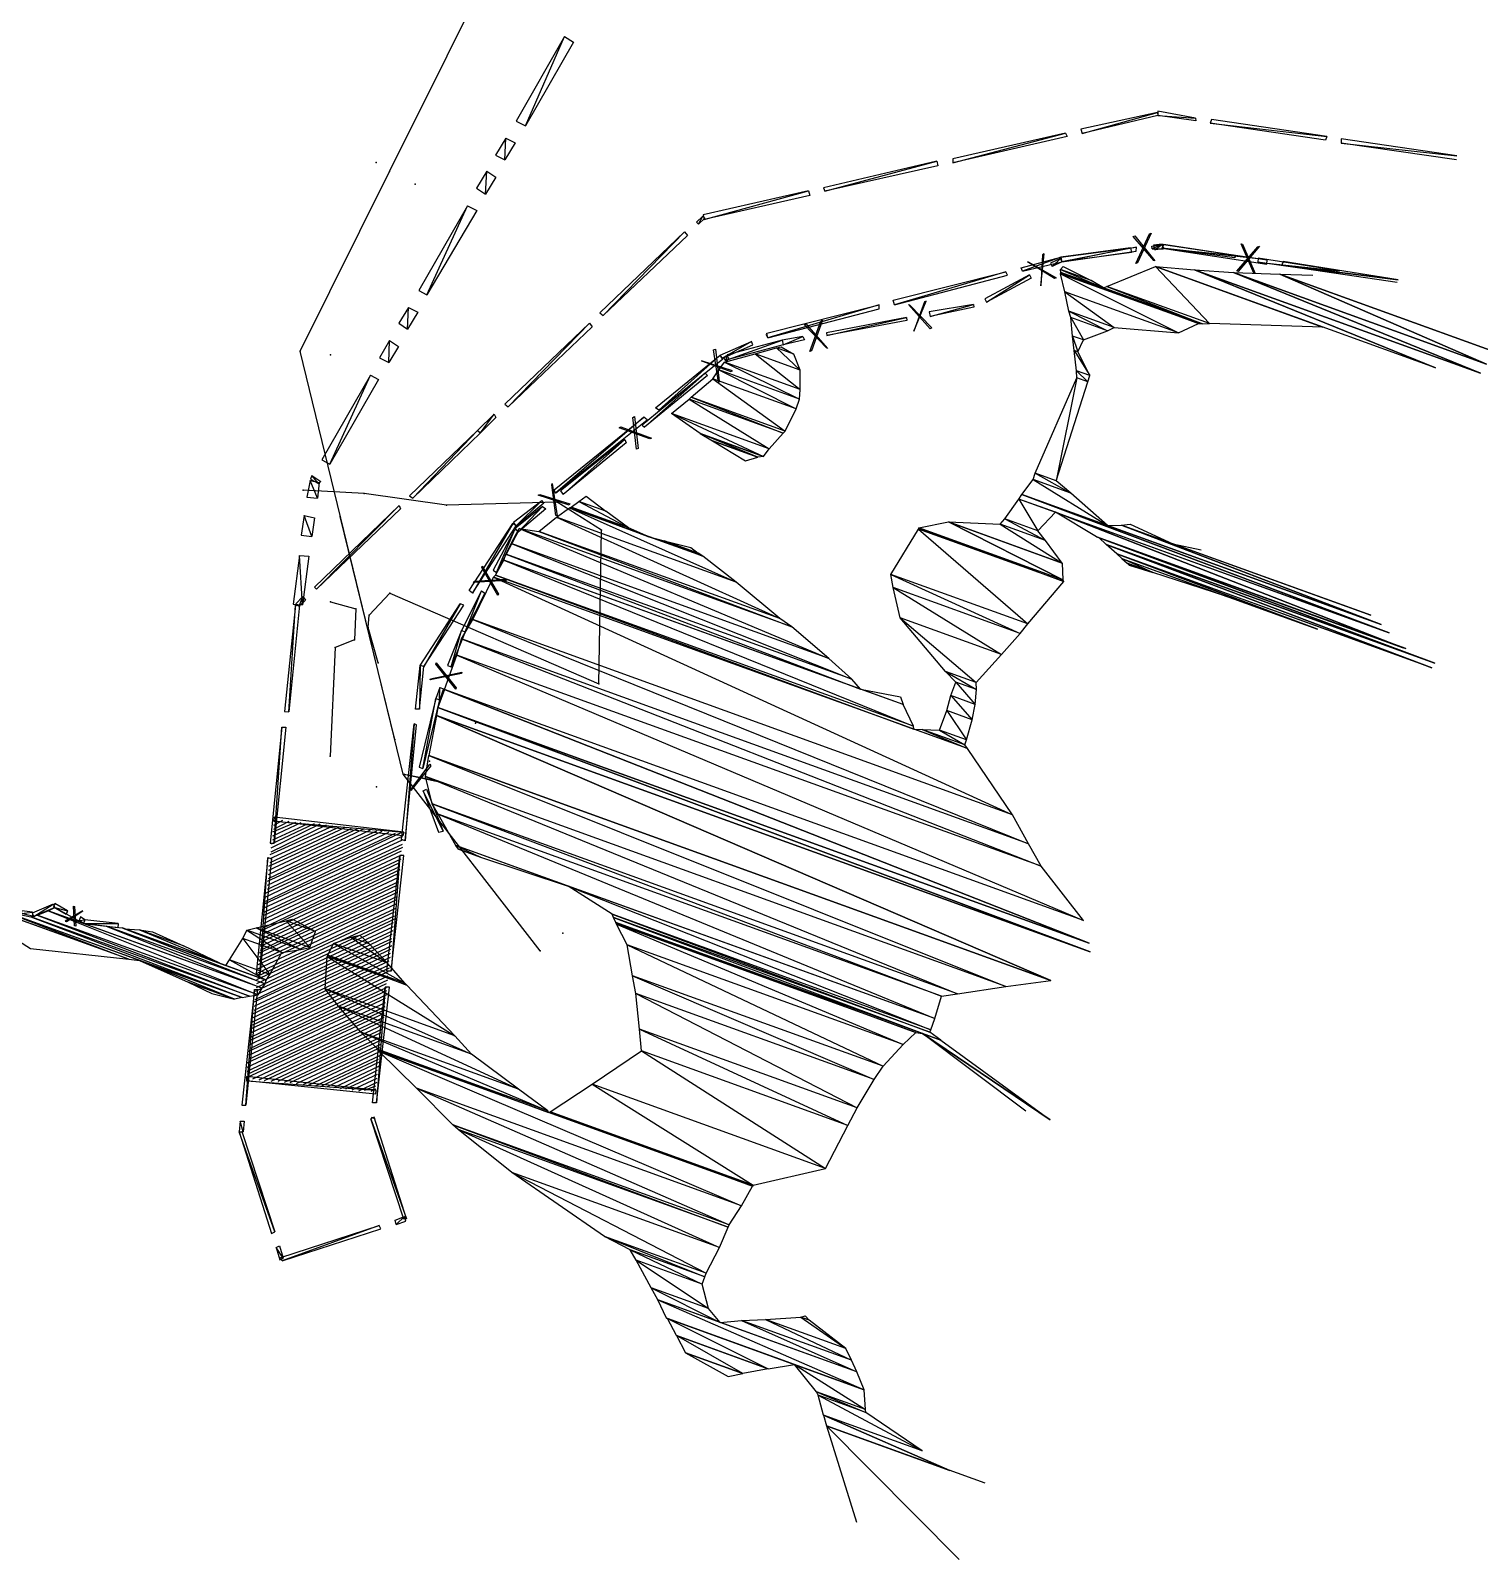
# Model space of a CAD drawing. Header units: feet. Extents: x 2486515 to 2490610, y 414642 to 418741.
# Drawn here: x 2488288 to 2489549, y 414642 to 415973 of the extents above; entities that cross this region are included whole.
import ezdxf

# ---------------------------------------------------------------- set-up
doc = ezdxf.new("R2010")
doc.units = ezdxf.units.FT
for name, color, linetype in [('BUFFER_BORING', 3, 'Continuous'), ('CLEARING_LIMITS', 4, 'Continuous'), ('LANDSCAPE_POND', 6, 'Continuous'), ('SANITARY_ALIGN', 1, 'Continuous'), ('SANITARY_BORE', 5, 'Continuous'), ('SANITARY_CLEAR_ZONE', 6, 'Continuous'), ('SANITARY_OFFSET', 6, 'Continuous'), ('SILT_FENCE', 3, 'Continuous'), ('SILT_POINTS', 2, 'Continuous'), ('WETLANDS', 5, 'Continuous')]:
    doc.layers.add(name, color=color, linetype=linetype)

msp = doc.modelspace()

# ---------------------------------------------------------------- linework, layer by layer
at = {"layer": 'BUFFER_BORING'}
for p, q in [((2488499.8, 415285), (2488502.7, 415286.4)), ((2488492.8, 415219), (2488610.5, 415275.1)), ((2488492.9, 415222.6), (2488605.5, 415274.5)), ((2488494.1, 415229.3), (2488594.1, 415276.2)), ((2488494.1, 415225.8), (2488599.8, 415275.3)), ((2488494.2, 415232.9), (2488589.4, 415276.7)), ((2488495, 415235), (2488583.7, 415277.5)), ((2488495.1, 415238.6), (2488578, 415278.4)), ((2488495.2, 415242.2), (2488573.4, 415278.9)), ((2488495.3, 415245.8), (2488567.3, 415278.7)), ((2488496.4, 415249), (2488561.6, 415279.5)), ((2488496.5, 415252.5), (2488557, 415280)), ((2488496.6, 415256.1), (2488551.3, 415280.9)), ((2488497.4, 415258.2), (2488545.6, 415281.7)), ((2488497.5, 415261.8), (2488539.9, 415282.6)), ((2488497.6, 415265.4), (2488535.2, 415283.1)), ((2488498.7, 415268.6), (2488529.1, 415282.8)), ((2488498.8, 415272.2), (2488523.4, 415283.7)), ((2488498.9, 415275.7), (2488518.8, 415284.2)), ((2488499.7, 415277.9), (2488513.1, 415285)), ((2488499.8, 415281.4), (2488507.4, 415285.9)), ((2488491.8, 415206.1), (2488612, 415262.5)), ((2488491.9, 415209.7), (2488611.7, 415265)), ((2488492, 415213.3), (2488611.8, 415268.6)), ((2488492.7, 415215.4), (2488611.9, 415272.2)), ((2488490.3, 415192.2), (2488609.5, 415249)), ((2488490.4, 415195.8), (2488610.6, 415252.2)), ((2488490.5, 415199.4), (2488610.7, 415255.7)), ((2488490.6, 415203), (2488610.8, 415259.3)), ((2488488.2, 415179.8), (2488608.5, 415236.1)), ((2488489.4, 415182.9), (2488608.5, 415239.7)), ((2488489.5, 415186.5), (2488609.7, 415242.9)), ((2488489.6, 415190.1), (2488609.4, 415245.4)), ((2488487.1, 415163.3), (2488607.3, 415219.7)), ((2488487.2, 415166.9), (2488607.4, 415223.3)), ((2488487.3, 415170.5), (2488607.1, 415225.8)), ((2488488.1, 415172.6), (2488607.2, 415229.4)), ((2488488.2, 415176.2), (2488608.4, 415232.5)), ((2488485.8, 415153), (2488606, 415209.3)), ((2488485.9, 415156.6), (2488606.1, 415212.9)), ((2488486, 415160.1), (2488606.2, 415216.5)), ((2488486.1, 415150.5), (2488604.8, 415206.2)), ((2488483.6, 415136.9), (2488603.8, 415193.3)), ((2488484.7, 415140.1), (2488603.9, 415196.9)), ((2488484.8, 415143.7), (2488605, 415200.1)), ((2488484.9, 415147.3), (2488604.7, 415202.6)), ((2488482.5, 415124.1), (2488602.8, 415180.4)), ((2488482.6, 415127.7), (2488602.5, 415183)), ((2488483.4, 415129.8), (2488602.6, 415186.5)), ((2488483.5, 415133.4), (2488603.7, 415189.7)), ((2488481.1, 415110.2), (2488601.3, 415166.5)), ((2488481.2, 415113.7), (2488601.4, 415170.1)), ((2488481.3, 415117.3), (2488601.5, 415173.7)), ((2488482.5, 415120.5), (2488602.7, 415176.9)), ((2488480.1, 415097.3), (2488599.2, 415154.1)), ((2488480.2, 415100.9), (2488600.4, 415157.3)), ((2488480.3, 415104.5), (2488600.1, 415159.8)), ((2488481.4, 415107.7), (2488600.2, 415163.3)), ((2488478, 415084.8), (2488597.8, 415140.1)), ((2488478.8, 415090.5), (2488599, 415146.9)), ((2488478.8, 415087), (2488597.9, 415143.7)), ((2488478.9, 415094.1), (2488599.1, 415150.5)), ((2488476.6, 415074.5), (2488596.9, 415130.9)), ((2488476.6, 415070.9), (2488596.8, 415127.3)), ((2488477.8, 415077.7), (2488598, 415134.1)), ((2488477.9, 415081.3), (2488598.1, 415137.6)), ((2488475.6, 415061.6), (2488595.8, 415118)), ((2488476.5, 415067.3), (2488596.7, 415123.7)), ((2488476.8, 415064.8), (2488595.5, 415120.5)), ((2488481.3, 415060.8), (2488595.7, 415114.4)), ((2488487, 415059.9), (2488594.6, 415111.2)), ((2488491.7, 415059.4), (2488594.5, 415107.7)), ((2488497.4, 415058.6), (2488594.4, 415104.1)), ((2488503.4, 415058.8), (2488593.2, 415100.9)), ((2488509.1, 415057.9), (2488593.1, 415097.3)), ((2488513.8, 415057.5), (2488593.4, 415094.8)), ((2488519.5, 415056.6), (2488593.4, 415091.2)), ((2488525.2, 415055.7), (2488592.2, 415088)), ((2488529.8, 415055.3), (2488592.1, 415084.5)), ((2488535.5, 415054.4), (2488592, 415080.9)), ((2488541.6, 415054.6), (2488590.9, 415077.7)), ((2488546.3, 415054.1), (2488591.2, 415075.2)), ((2488552, 415053.3), (2488591.1, 415071.6)), ((2488557.7, 415052.4), (2488589.9, 415068.4)), ((2488562.3, 415051.9), (2488589.8, 415064.8)), ((2488568, 415051.1), (2488589.7, 415061.3)), ((2488573.7, 415050.2), (2488589.6, 415057.7)), ((2488578.7, 415050.8), (2488588.5, 415054.5)), ((2488584.4, 415050), (2488588.8, 415052))]:
    msp.add_line(p, q, dxfattribs=at)
at = {"layer": 'CLEARING_LIMITS'}
for points in [[(2488710.6, 415894.4), (2488718.7, 415890.3), (2488752.8, 415968.1), (2488710.6, 415894.4)], [(2488718.7, 415890.3), (2488752.8, 415968.1), (2488760.6, 415962.9), (2488718.7, 415890.3)], [(2488692.6, 415864.8), (2488700.8, 415860.7), (2488701.6, 415879.6), (2488692.6, 415864.8)], [(2488700.8, 415860.7), (2488701.6, 415879.6), (2488709.7, 415875.5), (2488700.8, 415860.7)], [(2488676.2, 415835.9), (2488683.9, 415830.7), (2488685.1, 415850.7), (2488676.2, 415835.9)], [(2488683.9, 415830.7), (2488685.1, 415850.7), (2488692.9, 415845.5), (2488683.9, 415830.7)], [(2488626, 415747), (2488633, 415743.2), (2488668.3, 415820.7), (2488626, 415747)], [(2488633, 415743.2), (2488668.3, 415820.7), (2488676.4, 415816.6), (2488633, 415743.2)], [(2488608.4, 415718.4), (2488616.2, 415713.2), (2488617, 415732.2), (2488608.4, 415718.4)], [(2488616.2, 415713.2), (2488617, 415732.2), (2488625.1, 415728), (2488616.2, 415713.2)], [(2488591.6, 415688.4), (2488599.7, 415684.3), (2488600.5, 415703.3), (2488591.6, 415688.4)], [(2488599.7, 415684.3), (2488600.5, 415703.3), (2488608.3, 415698), (2488599.7, 415684.3)], [(2488541.4, 415599.5), (2488548.5, 415595.8), (2488583.7, 415673.3), (2488541.4, 415599.5)], [(2488548.5, 415595.8), (2488583.7, 415673.3), (2488590.7, 415669.5), (2488548.5, 415595.8)], [(2488528.4, 415567), (2488537.7, 415566), (2488531.3, 415581.6), (2488528.4, 415567)], [(2488537.7, 415566), (2488531.3, 415581.6), (2488539.1, 415579.9), (2488537.7, 415566)], [(2488531.7, 415582.6), (2488538.7, 415578.9), (2488532.8, 415585.8), (2488531.7, 415582.6)], [(2488538.7, 415578.9), (2488532.8, 415585.8), (2488540.6, 415580.6), (2488538.7, 415578.9)], [(2488523.6, 415533.8), (2488532.9, 415532.9), (2488526.2, 415550.9), (2488523.6, 415533.8)], [(2488532.9, 415532.9), (2488526.2, 415550.9), (2488535.1, 415548.9), (2488532.9, 415532.9)], [(2488516.4, 415473.9), (2488524.6, 415473.3), (2488522.1, 415516.3), (2488516.4, 415473.9)], [(2488524.6, 415473.3), (2488522.1, 415516.3), (2488530.3, 415515.7), (2488524.6, 415473.3)]]:
    msp.add_lwpolyline(points, dxfattribs=at)
at = {"layer": 'LANDSCAPE_POND'}
for p, q in [((2488929.8, 415705.7), (2488928.4, 415708.6)), ((2488587.8, 415025.9), (2488584.6, 415027.1))]:
    msp.add_line(p, q, dxfattribs=at)
for points in [[(2489202.3, 415887.4), (2489203.3, 415883.4), (2489268.9, 415901.8), (2489202.3, 415887.4)], [(2489203.3, 415883.4), (2489268.9, 415901.8), (2489269.2, 415899.3), (2489203.3, 415883.4)], [(2489269.3, 415902.9), (2489269.2, 415899.3), (2489302.1, 415897), (2489269.3, 415902.9)], [(2489269.2, 415899.3), (2489302.1, 415897), (2489302.4, 415894.5), (2489269.2, 415899.3)], [(2489316, 415895.6), (2489314.8, 415892.4), (2489416.5, 415880.9), (2489316, 415895.6)], [(2489314.8, 415892.4), (2489416.5, 415880.9), (2489415.4, 415877.7), (2489314.8, 415892.4)], [(2489090.8, 415861.6), (2489090.7, 415858), (2489189, 415883.8), (2489090.8, 415861.6)], [(2489090.7, 415858), (2489189, 415883.8), (2489190.4, 415880.9), (2489090.7, 415858)], [(2489429, 415878.8), (2489428.9, 415875.2), (2489529.5, 415864.1), (2489429, 415878.8)], [(2489529.4, 415860.5), (2489428.9, 415875.2), (2489529.5, 415864.1)], [(2488978.1, 415836.1), (2488979.5, 415833.2), (2489076.8, 415859.4), (2488978.1, 415836.1)], [(2488979.5, 415833.2), (2489076.8, 415859.4), (2489077.7, 415855.5), (2488979.5, 415833.2)], [(2488873.4, 415812.7), (2488874.4, 415808.7), (2488965.2, 415833.6), (2488873.4, 415812.7)], [(2488874.4, 415808.7), (2488965.2, 415833.6), (2488966.2, 415829.6), (2488874.4, 415808.7)], [(2488867.6, 415806.4), (2488869.3, 415804.5), (2488873.1, 415811.6), (2488867.6, 415806.4)], [(2488869.3, 415804.5), (2488873.1, 415811.6), (2488874.8, 415809.8), (2488869.3, 415804.5)], [(2488783.6, 415727.3), (2488786.4, 415725), (2488857.3, 415798), (2488783.6, 415727.3)], [(2488786.4, 415725), (2488857.3, 415798), (2488859.7, 415794.8), (2488786.4, 415725)], [(2489250.6, 415784.6), (2489185.8, 415771.9), (2489184.9, 415775.8), (2489250.6, 415784.6)], [(2489250.5, 415781), (2489250.6, 415784.6), (2489185.8, 415771.9), (2489250.5, 415781)], [(2489273.2, 415787.2), (2489264.5, 415783.1), (2489264.2, 415785.6), (2489273.2, 415787.2)], [(2489274.1, 415783.2), (2489273.2, 415787.2), (2489264.5, 415783.1), (2489274.1, 415783.2)], [(2489364.4, 415773.5), (2489273.1, 415783.6), (2489274.2, 415786.8), (2489364.4, 415773.5)], [(2489364.3, 415769.9), (2489364.4, 415773.5), (2489273.1, 415783.6), (2489364.3, 415769.9)], [(2489184.9, 415775.8), (2489151.6, 415763.8), (2489150.3, 415766.7), (2489184.9, 415775.8)], [(2489185.8, 415771.9), (2489184.9, 415775.8), (2489151.6, 415763.8), (2489185.8, 415771.9)], [(2489478.5, 415756.3), (2489378.3, 415772), (2489377.2, 415768.8), (2489478.5, 415756.3), (2489377.2, 415768.8), (2489477.7, 415754.1)], [(2489137, 415763.1), (2489040, 415734.4), (2489039, 415738.4), (2489137, 415763.1)], [(2489138.3, 415760.2), (2489137, 415763.1), (2489040, 415734.4), (2489138.3, 415760.2)], [(2489026.8, 415734.4), (2488929.8, 415705.7), (2488928.8, 415709.7), (2489026.8, 415734.4)], [(2489026.7, 415730.8), (2489026.8, 415734.4), (2488929.8, 415705.7), (2489026.7, 415730.8)], [(2488700.8, 415647.8), (2488703.6, 415645.6), (2488774.5, 415718.5), (2488700.8, 415647.8)], [(2488703.6, 415645.6), (2488774.5, 415718.5), (2488776.9, 415715.3), (2488703.6, 415645.6)], [(2488915.4, 415702.5), (2488889.6, 415687.7), (2488888.3, 415690.6), (2488915.4, 415702.5)], [(2488916.7, 415699.6), (2488915.4, 415702.5), (2488889.6, 415687.7), (2488916.7, 415699.6)], [(2488888.3, 415690.6), (2488834.8, 415642.6), (2488832, 415644.8), (2488888.3, 415690.6)], [(2488890.7, 415687.4), (2488888.3, 415690.6), (2488834.8, 415642.6), (2488890.7, 415687.4)], [(2488676.9, 415625.1), (2488679.7, 415622.9), (2488691.6, 415639.1), (2488676.9, 415625.1)], [(2488679.7, 415622.9), (2488691.6, 415639.1), (2488693, 415636.2), (2488679.7, 415622.9)], [(2488821.8, 415636.5), (2488745, 415570.4), (2488743.6, 415573.3), (2488821.8, 415636.5)], [(2488824.6, 415634.3), (2488821.8, 415636.5), (2488745, 415570.4), (2488824.6, 415634.3)], [(2488617.9, 415568.3), (2488620.7, 415566.1), (2488676.9, 415625.1), (2488617.9, 415568.3)], [(2488620.7, 415566.1), (2488676.9, 415625.1), (2488679.7, 415622.9), (2488620.7, 415566.1)], [(2488535, 415488.8), (2488536.8, 415487), (2488608.7, 415559.6), (2488535, 415488.8)], [(2488536.8, 415487), (2488608.7, 415559.6), (2488610.1, 415556.7), (2488536.8, 415487)], [(2488733, 415564), (2488710.6, 415542), (2488708.2, 415545.3), (2488733, 415564)], [(2488734.7, 415562.1), (2488733, 415564), (2488710.6, 415542), (2488734.7, 415562.1)], [(2488707.8, 415544.2), (2488672.6, 415483.5), (2488669.8, 415485.8), (2488707.8, 415544.2)], [(2488710.6, 415542), (2488707.8, 415544.2), (2488672.6, 415483.5), (2488710.6, 415542)], [(2488509, 415380.3), (2488512.6, 415380.2), (2488518.5, 415473.1), (2488509, 415380.3)], [(2488512.6, 415380.2), (2488518.5, 415473.1), (2488522.1, 415473), (2488512.6, 415380.2)], [(2488518.9, 415474.2), (2488521.7, 415472), (2488524.8, 415480.5), (2488518.9, 415474.2)], [(2488521.7, 415472), (2488524.8, 415480.5), (2488527.2, 415477.2), (2488521.7, 415472)], [(2488662, 415474.1), (2488630.2, 415419.5), (2488627.1, 415420.6), (2488662, 415474.1)], [(2488665.2, 415473), (2488662, 415474.1), (2488630.2, 415419.5), (2488665.2, 415473)], [(2488627.1, 415420.6), (2488626.4, 415382.4), (2488622.9, 415382.5), (2488627.1, 415420.6)], [(2488630.2, 415419.5), (2488627.1, 415420.6), (2488626.4, 415382.4), (2488630.2, 415419.5)], [(2488496.5, 415265.8), (2488500.1, 415265.7), (2488506.6, 415366.8), (2488496.5, 415265.8)], [(2488500.1, 415265.7), (2488506.6, 415366.8), (2488510.1, 415366.7), (2488500.1, 415265.7)], [(2488621.8, 415369.6), (2488613.9, 415267.8), (2488610.7, 415269), (2488621.8, 415369.6)], [(2488624, 415368.8), (2488621.8, 415369.6), (2488613.9, 415267.8), (2488624, 415368.8)], [(2488499.9, 415288.6), (2488499.8, 415285), (2488613, 415275.4), (2488499.9, 415288.6)], [(2488499.8, 415285), (2488613, 415275.4), (2488611.9, 415272.2), (2488499.8, 415285)], [(2488484.3, 415152.3), (2488487.5, 415151.2), (2488494.4, 415253.3), (2488484.3, 415152.3)], [(2488487.5, 415151.2), (2488494.4, 415253.3), (2488497.6, 415252.2), (2488487.5, 415151.2)], [(2488609.3, 415255.1), (2488601.7, 415154.4), (2488598.2, 415154.4), (2488609.3, 415255.1)], [(2488612.9, 415255), (2488609.3, 415255.1), (2488601.7, 415154.4), (2488612.9, 415255)], [(2488596.7, 415140.5), (2488589.2, 415039.8), (2488585.6, 415039.9), (2488596.7, 415140.5)], [(2488600.3, 415140.4), (2488596.7, 415140.5), (2488589.2, 415039.8), (2488600.3, 415140.4)], [(2488471.8, 415037.8), (2488475.4, 415037.7), (2488482.9, 415138.4), (2488471.8, 415037.8)], [(2488475.4, 415037.7), (2488482.9, 415138.4), (2488485.4, 415138.7), (2488475.4, 415037.7)], [(2488476, 415062.7), (2488475.9, 415059.1), (2488588.4, 415050.9), (2488476, 415062.7)], [(2488475.9, 415059.1), (2488588.4, 415050.9), (2488588.3, 415047.4), (2488475.9, 415059.1)], [(2488469.4, 415014.6), (2488473, 415014.5), (2488470.4, 415023.8), (2488469.4, 415014.6)], [(2488473, 415014.5), (2488470.4, 415023.8), (2488473.9, 415023.8), (2488473, 415014.5)], [(2488587.1, 415027.3), (2488584.2, 415026), (2488615.3, 414939), (2488587.1, 415027.3)], [(2488584.2, 415026), (2488615.3, 414939), (2488612.8, 414938.7), (2488584.2, 415026)], [(2488500.5, 414927.6), (2488469.4, 415014.6), (2488471.9, 415014.9), (2488500.5, 414927.6)], [(2488497.6, 414926.2), (2488500.5, 414927.6), (2488469.4, 415014.6), (2488497.6, 414926.2)], [(2488613.5, 414940.8), (2488606.2, 414933.8), (2488605.2, 414937.8), (2488613.5, 414940.8)], [(2488614.5, 414936.8), (2488613.5, 414940.8), (2488606.2, 414933.8), (2488614.5, 414936.8)], [(2488591.5, 414933.1), (2488507, 414902.3), (2488505.7, 414905.2), (2488591.5, 414933.1)], [(2488592.9, 414930.2), (2488591.5, 414933.1), (2488507, 414902.3), (2488592.9, 414930.2)], [(2488507.8, 414904.5), (2488501.6, 414913.9), (2488504.5, 414915.3), (2488507.8, 414904.5)], [(2488504.9, 414903.1), (2488507.8, 414904.5), (2488501.6, 414913.9), (2488504.9, 414903.1)]]:
    msp.add_lwpolyline(points, dxfattribs=at)
at = {"layer": 'SANITARY_ALIGN'}
msp.add_lwpolyline([(2488731.6, 415172.2), (2488612.2, 415326), (2488522.5, 415694), (2488600.4, 415850.5), (2488700.7, 416052.1), (2488982.7, 416233), (2489221, 416281.1), (2489387.2, 416420.8), (2489460.5, 416574.9), (2489463.6, 416788.5), (2489660.6, 416805.3), (2489897.1, 416805.2)], dxfattribs=at)
for p in [(2488588.7, 415858.3), (2488600.4, 415850.5, 827), (2488522.5, 415694, 826.4), (2488612.2, 415326, 825.5), (2488731.6, 415172.2, 825.1)]:
    msp.add_point(p, dxfattribs=at)
at = {"layer": 'SANITARY_BORE'}
msp.add_line((2488604.9, 415356), (2488557.5, 415550.3), dxfattribs=at)
for p in [(2488557.5, 415550.3), (2488604.9, 415356)]:
    msp.add_point(p, dxfattribs=at)
at = {"layer": 'SANITARY_CLEAR_ZONE'}
for p, q in [((2489245.5, 415784), (2489246.5, 415780)), ((2488364.1, 415195.8), (2488364, 415192.2))]:
    msp.add_line(p, q, dxfattribs=at)
for points in [[(2489266.7, 415772.7), (2489265.7, 415773.1), (2489247.9, 415793.9), (2489249.4, 415794.6), (2489266.7, 415772.7)], [(2489250.2, 415770.3), (2489261.9, 415796.1), (2489263.4, 415796.8), (2489251.7, 415770.9), (2489250.2, 415770.3)], [(2489170.3, 415778.7), (2489168.8, 415778), (2489167.4, 415750.9), (2489170.3, 415778.7)], [(2489184.9, 415775.8), (2489185.8, 415771.9), (2489245.5, 415784), (2489184.9, 415775.8)], [(2489185.8, 415771.9), (2489245.5, 415784), (2489246.5, 415780), (2489185.8, 415771.9)], [(2489265.6, 415786.3), (2489266.6, 415782.4), (2489273.2, 415787.2), (2489265.6, 415786.3)], [(2489266.6, 415782.4), (2489273.2, 415787.2), (2489274.1, 415783.2), (2489266.6, 415782.4)], [(2489274.2, 415786.8), (2489273.1, 415783.6), (2489337, 415777.4), (2489274.2, 415786.8)], [(2489273.1, 415783.6), (2489337, 415777.4), (2489336.2, 415775.2), (2489273.1, 415783.6)], [(2489338.1, 415763.7), (2489356.5, 415784.8), (2489357.9, 415785.4), (2489339.1, 415763.4), (2489338.1, 415763.7)], [(2489354.1, 415761.6), (2489353, 415761.9), (2489341.9, 415787.6), (2489342.9, 415787.2), (2489354.1, 415761.6)], [(2489180.8, 415758), (2489179.4, 415757.4), (2489155.8, 415771.9), (2489156.9, 415771.5), (2489180.8, 415758)], [(2489175.8, 415770.7), (2489177.2, 415767.8), (2489184.5, 415774.8), (2489175.8, 415770.7)], [(2489177.2, 415767.8), (2489184.5, 415774.8), (2489185.8, 415771.9), (2489177.2, 415767.8)], [(2489356.6, 415775.1), (2489356.5, 415771.5), (2489427.2, 415764), (2489356.6, 415775.1)], [(2489427.5, 415761.5), (2489356.5, 415771.5), (2489427.2, 415764)], [(2489118.8, 415739.6), (2489120.2, 415736.7), (2489157.6, 415760.4), (2489118.8, 415739.6)], [(2489120.2, 415736.7), (2489157.6, 415760.4), (2489159, 415757.5), (2489120.2, 415736.7)], [(2489072.4, 415714.3), (2489071, 415713.6), (2489052.2, 415734.8), (2489053.2, 415734.4), (2489072.4, 415714.3)], [(2489067.6, 415737.6), (2489066.2, 415737), (2489056.9, 415711.4), (2489067.6, 415737.6)], [(2489070.2, 415728.3), (2489071.2, 415724.3), (2489108.7, 415734.8), (2489070.2, 415728.3)], [(2489071.2, 415724.3), (2489108.7, 415734.8), (2489109, 415732.3), (2489071.2, 415724.3)], [(2488981.8, 415696.5), (2488980.7, 415696.9), (2488961.6, 415717.1), (2488963, 415717.7), (2488981.8, 415696.5)], [(2488966.3, 415693.7), (2488975.9, 415720.3), (2488977.4, 415721), (2488967.8, 415694.4), (2488966.3, 415693.7)], [(2488980.7, 415710.1), (2488981, 415707.6), (2489050.4, 415723.4), (2488980.7, 415710.1)], [(2488981, 415707.6), (2489050.4, 415723.4), (2489050.7, 415720.9), (2488981, 415707.6)], [(2488894.3, 415690.8), (2488895.3, 415686.9), (2488942.2, 415703.6), (2488894.3, 415690.8)], [(2488895.3, 415686.9), (2488942.2, 415703.6), (2488943.2, 415699.6), (2488895.3, 415686.9)], [(2488942.2, 415703.6), (2488943.2, 415699.6), (2488960.2, 415706.7), (2488942.2, 415703.6)], [(2488943.2, 415699.6), (2488960.2, 415706.7), (2488961.6, 415703.8), (2488943.2, 415699.6)], [(2488899, 415677.1), (2488872, 415685.7), (2488897.6, 415676.4), (2488899, 415677.1)], [(2488886.9, 415667.1), (2488882.6, 415695.1), (2488884.1, 415695.8), (2488887.3, 415668.1), (2488886.9, 415667.1)], [(2488891.1, 415688.4), (2488893.5, 415685.1), (2488894, 415689.8), (2488891.1, 415688.4)], [(2488893.5, 415685.1), (2488894, 415689.8), (2488895.7, 415687.9), (2488893.5, 415685.1)], [(2488820.5, 415629.7), (2488822.3, 415627.9), (2488875.3, 415674.9), (2488820.5, 415629.7)], [(2488822.3, 415627.9), (2488875.3, 415674.9), (2488877.1, 415673), (2488822.3, 415627.9)], [(2488815.3, 415608.7), (2488812.1, 415636.4), (2488813.6, 415637.1), (2488816.8, 415609.4), (2488815.3, 415608.7)], [(2488828.5, 415618.4), (2488827, 415617.8), (2488800.4, 415627.4), (2488801.9, 415628.1), (2488828.5, 415618.4)], [(2488749.3, 415572.5), (2488751.7, 415569.2), (2488805.2, 415617.2), (2488749.3, 415572.5)], [(2488751.7, 415569.2), (2488805.2, 415617.2), (2488806.5, 415614.3), (2488751.7, 415569.2)], [(2488745.2, 415551.1), (2488741.6, 415577.7), (2488742, 415578.8), (2488746.3, 415550.7), (2488745.2, 415551.1)], [(2488757.3, 415561.2), (2488756.9, 415560.1), (2488729.9, 415568.7), (2488731.3, 415569.4), (2488757.3, 415561.2)], [(2488709.8, 415539.8), (2488712.3, 415536.6), (2488733.6, 415558.9), (2488709.8, 415539.8)], [(2488712.3, 415536.6), (2488733.6, 415558.9), (2488736.4, 415556.7), (2488712.3, 415536.6)], [(2488690.7, 415503.5), (2488693.5, 415501.3), (2488709.5, 415538.8), (2488690.7, 415503.5)], [(2488693.5, 415501.3), (2488709.5, 415538.8), (2488712.7, 415537.6), (2488693.5, 415501.3)], [(2488694.8, 415481.5), (2488680.7, 415505.9), (2488681.1, 415506.9), (2488695.2, 415482.6), (2488694.8, 415481.5)], [(2488702.3, 415495.7), (2488701.9, 415494.6), (2488673.6, 415492.8), (2488674, 415493.9), (2488702.3, 415495.7)], [(2488663.2, 415450.9), (2488666.4, 415449.7), (2488680.6, 415485.5), (2488663.2, 415450.9)], [(2488666.4, 415449.7), (2488680.6, 415485.5), (2488683.4, 415483.3), (2488666.4, 415449.7)], [(2488651, 415420.4), (2488654.2, 415419.2), (2488663.2, 415450.9), (2488651, 415420.4)], [(2488654.2, 415419.2), (2488663.2, 415450.9), (2488666.4, 415449.7), (2488654.2, 415419.2)], [(2488658, 415399.8), (2488640.7, 415421.7), (2488641.1, 415422.8), (2488658.4, 415400.9), (2488658, 415399.8)], [(2488663.4, 415414.7), (2488663, 415413.6), (2488635.7, 415407.9), (2488636.1, 415409), (2488663.4, 415414.7)], [(2488640.6, 415391.7), (2488643.8, 415390.5), (2488644.1, 415401.2), (2488640.6, 415391.7)], [(2488643.8, 415390.5), (2488644.1, 415401.2), (2488647.3, 415400.1), (2488643.8, 415390.5)], [(2488626.3, 415331.9), (2488629.4, 415330.8), (2488640.6, 415391.7), (2488626.3, 415331.9)], [(2488629.4, 415330.8), (2488640.6, 415391.7), (2488643.8, 415390.5), (2488629.4, 415330.8)], [(2488635.6, 415334.5), (2488636.3, 415333.1), (2488618.9, 415311.7), (2488619.3, 415312.8), (2488635.6, 415334.5)], [(2488641, 415319.4), (2488614.3, 415325.4), (2488613.2, 415325.8), (2488641.3, 415320.5), (2488641, 415319.4)], [(2488647, 415276.3), (2488629.7, 415311.4), (2488632.6, 415312.8), (2488647, 415276.3)], [(2488643.1, 415275.3), (2488647, 415276.3), (2488629.7, 415311.4), (2488643.1, 415275.3)], [(2488280.3, 415206.8), (2488279.6, 415204.7), (2488289.6, 415205.9), (2488280.3, 415206.8)], [(2488289.2, 415204.8), (2488290.6, 415201.9), (2488307.7, 415212.6), (2488289.2, 415204.8)], [(2488290.6, 415201.9), (2488307.7, 415212.6), (2488309, 415209.7), (2488290.6, 415201.9)], [(2488309.1, 415213.3), (2488308, 415210.1), (2488320, 415206.9), (2488309.1, 415213.3)], [(2488308, 415210.1), (2488320, 415206.9), (2488318.9, 415203.7), (2488308, 415210.1)], [(2488318, 415198), (2488319.1, 415197.6), (2488333.3, 415206.9), (2488318, 415198)], [(2488327.2, 415193.5), (2488326.2, 415193.9), (2488325.2, 415211.1), (2488326.2, 415210.7), (2488327.2, 415193.5)], [(2488279.6, 415204.7), (2488289.6, 415205.9), (2488289.5, 415202.3), (2488279.6, 415204.7)], [(2488331.4, 415201.6), (2488330.2, 415198.4), (2488335.2, 415199), (2488331.4, 415201.6)], [(2488330.2, 415198.4), (2488335.2, 415199), (2488334.1, 415195.8), (2488330.2, 415198.4)], [(2488335.2, 415199), (2488334.1, 415195.8), (2488364.1, 415195.8), (2488335.2, 415199)], [(2488334.1, 415195.8), (2488364.1, 415195.8), (2488364, 415192.2), (2488334.1, 415195.8)]]:
    msp.add_lwpolyline(points, dxfattribs=at)
at = {"layer": 'SANITARY_OFFSET'}
for p in [(2488622.8, 415839.4), (2488549, 415691), (2488635.2, 415337.1), (2488589.2, 415314.9), (2488751.3, 415187.6)]:
    msp.add_point(p, dxfattribs=at)
at = {"layer": 'SILT_FENCE'}
for points in [[(2488590.4, 415422.8), (2488581.9, 415453.5), (2488582.7, 415464.3), (2488600.6, 415483.5), (2488782.5, 415404.5), (2488785, 415538.2), (2488746.5, 415562.5), (2488650.1, 415560.1), (2488578.4, 415570.3), (2488525.2, 415573.2)], [(2488548.9, 415476), (2488571.1, 415469.7), (2488569.8, 415442.9), (2488553, 415436.2), (2488548.6, 415341.5)]]:
    msp.add_lwpolyline(points, dxfattribs=at)
at = {"layer": 'SILT_POINTS'}
for p in [(2488525.2, 415573.2), (2488578.4, 415570.3), (2488650.1, 415560.1), (2488746.5, 415562.5), (2488785, 415538.2), (2488548.9, 415476), (2488600.6, 415483.5), (2488571.1, 415469.7), (2488582.7, 415464.3), (2488581.9, 415453.5), (2488553, 415436.2), (2488569.8, 415442.9), (2488590.4, 415422.8), (2488782.5, 415404.5), (2488675.4, 415370.2), (2488548.6, 415341.5)]:
    msp.add_point(p, dxfattribs=at)
at = {"layer": 'WETLANDS'}
for points in [[(2489186.8, 415767.9), (2489211.2, 415755.5), (2489184.6, 415765.1), (2489186.8, 415767.9)], [(2489211.2, 415755.5), (2489184.6, 415765.1), (2489222.1, 415749.1), (2489211.2, 415755.5)], [(2489184.6, 415765.1), (2489222.1, 415749.1), (2489184.9, 415762.6), (2489184.6, 415765.1)], [(2489267.3, 415767.7), (2489413, 415715), (2489267.3, 415767.7), (2489413, 415715), (2489267.3, 415767.7), (2489413, 415715), (2489314.4, 415718.2), (2489267.3, 415767.7), (2489314.4, 415718.2), (2489225, 415750.5), (2489267.3, 415767.7)], [(2489510.9, 415679.6), (2489267.3, 415767.7), (2489301.2, 415765), (2489510.9, 415679.6), (2489301.2, 415765), (2489550.1, 415675), (2489301.2, 415765), (2489335.2, 415762.4), (2489550.1, 415675), (2489335.2, 415762.4), (2489555.4, 415682.8), (2489335.2, 415762.4), (2489375.6, 415761), (2489555.4, 415682.8), (2489375.6, 415761), (2489561.7, 415693.7), (2489375.6, 415761), (2489404.2, 415760.3)], [(2489184.9, 415762.6), (2489304.7, 415718.1), (2489184.5, 415761.5), (2489184.9, 415762.6)], [(2489304.7, 415718.1), (2489184.5, 415761.5), (2489287.3, 415709.9), (2489304.7, 415718.1)], [(2489184.5, 415761.5), (2489287.3, 415709.9), (2489188.4, 415745.7), (2489184.5, 415761.5)], [(2489308.3, 415718), (2489184.9, 415762.6), (2489304.7, 415718.1), (2489308.3, 415718)], [(2489287.3, 415709.9), (2489188.4, 415745.7), (2489231.3, 415714.6), (2489287.3, 415709.9)], [(2489188.4, 415745.7), (2489231.3, 415714.6), (2489191.9, 415728.8), (2489188.4, 415745.7)], [(2489225, 415750.5), (2489308.3, 415718), (2489222.1, 415749.1), (2489225, 415750.5)], [(2489314.4, 415718.2), (2489225, 415750.5), (2489308.3, 415718), (2489314.4, 415718.2)], [(2489231.3, 415714.6), (2489191.9, 415728.8), (2489225.5, 415711.8), (2489231.3, 415714.6)], [(2489191.9, 415728.8), (2489225.5, 415711.8), (2489193.6, 415723.4), (2489191.9, 415728.8)], [(2489225.5, 415711.8), (2489193.6, 415723.4), (2489204.5, 415703.8), (2489225.5, 415711.8)], [(2489193.6, 415723.4), (2489204.5, 415703.8), (2489194.9, 415707.2), (2489193.6, 415723.4)], [(2489204.5, 415703.8), (2489194.9, 415707.2), (2489199.6, 415693.5), (2489204.5, 415703.8)], [(2489194.9, 415707.2), (2489199.6, 415693.5), (2489196.4, 415694.7), (2489194.9, 415707.2)], [(2488918.7, 415691.7), (2488958, 415660.6), (2488892, 415684.5), (2488918.7, 415691.7)], [(2488937.4, 415696.9), (2488958, 415677.4), (2488918.7, 415691.7), (2488937.4, 415696.9)], [(2488958, 415677.4), (2488918.7, 415691.7), (2488958, 415660.6), (2488958, 415677.4)], [(2488941.4, 415697.9), (2488952.3, 415691.5), (2488937.4, 415696.9), (2488941.4, 415697.9)], [(2488952.3, 415691.5), (2488937.4, 415696.9), (2488958, 415677.4), (2488952.3, 415691.5)], [(2489199.6, 415693.5), (2489196.4, 415694.7), (2489210.2, 415672.9), (2489199.6, 415693.5)], [(2489196.4, 415694.7), (2489210.2, 415672.9), (2489198.5, 415677.1), (2489196.4, 415694.7)], [(2488887.2, 415677.8), (2488954.3, 415643.9), (2488882, 415670), (2488887.2, 415677.8)], [(2488892, 415684.5), (2488957.4, 415652.4), (2488887.2, 415677.8), (2488892, 415684.5)], [(2488957.4, 415652.4), (2488887.2, 415677.8), (2488954.3, 415643.9), (2488957.4, 415652.4)], [(2488958, 415660.6), (2488892, 415684.5), (2488957.4, 415652.4), (2488958, 415660.6)], [(2489210.2, 415672.9), (2489198.5, 415677.1), (2489208.3, 415667.5), (2489210.2, 415672.9)], [(2489198.5, 415677.1), (2489208.3, 415667.5), (2489198.7, 415671), (2489198.5, 415677.1)], [(2488882, 415670), (2488944.9, 415624.4), (2488863, 415654.1), (2488882, 415670)], [(2488954.3, 415643.9), (2488882, 415670), (2488944.9, 415624.4), (2488954.3, 415643.9)], [(2489198.7, 415671), (2489180.7, 415581.3), (2489162.6, 415587.8), (2489198.7, 415671)], [(2489208.3, 415667.5), (2489198.7, 415671), (2489180.7, 415581.3), (2489208.3, 415667.5)], [(2488861.2, 415652.3), (2488930.9, 415609.1), (2488845.8, 415639.8), (2488861.2, 415652.3)], [(2488863, 415654.1), (2488943.1, 415622.7), (2488861.2, 415652.3), (2488863, 415654.1)], [(2488943.1, 415622.7), (2488861.2, 415652.3), (2488930.9, 415609.1), (2488943.1, 415622.7)], [(2488944.9, 415624.4), (2488863, 415654.1), (2488943.1, 415622.7), (2488944.9, 415624.4)], [(2488930.9, 415609.1), (2488845.8, 415639.8), (2488926.1, 415602.4), (2488930.9, 415609.1)], [(2488845.8, 415639.8), (2488926.1, 415602.4), (2488870.8, 415622.4), (2488845.8, 415639.8)], [(2488870.8, 415622.4), (2488881.7, 415616), (2488921.1, 415601.8), (2488870.8, 415622.4), (2488926.1, 415602.4), (2488921.1, 415601.8), (2488881.7, 415616), (2488910.3, 415598.5), (2488921.1, 415601.8), (2488870.8, 415622.4)], [(2489507.9, 415418.5), (2489233.5, 415517.7), (2489224.4, 415525.8), (2489507.9, 415418.5), (2489224.4, 415525.8), (2489510.5, 415422.4), (2489224.4, 415525.8), (2489218.1, 415531.7), (2489510.5, 415422.4), (2489218.1, 415531.7), (2489485.1, 415435.2), (2489218.1, 415531.7), (2489215.9, 415532.5), (2489485.1, 415435.2), (2489215.9, 415532.5), (2489482.9, 415435.9), (2489215.9, 415532.5), (2489180.3, 415553.8), (2489482.9, 415435.9), (2489180.3, 415553.8), (2489470.7, 415448.8), (2489148.4, 415565.3), (2489151, 415569.2), (2489470.7, 415448.8), (2489151, 415569.2), (2489160.7, 415582.5), (2489225.5, 415542.2), (2489193.7, 415570.6), (2489160.7, 415582.5), (2489225.5, 415542.2), (2489151, 415569.2), (2489463.8, 415456.1), (2489225.5, 415542.2), (2489237.7, 415542.7), (2489463.8, 415456.1), (2489237.7, 415542.7), (2489454.7, 415464.2), (2489282.3, 415526.5), (2489306.9, 415521.2)], [(2489162.6, 415587.8), (2489193.7, 415570.6), (2489160.7, 415582.5), (2489162.6, 415587.8)], [(2489180.7, 415581.3), (2489162.6, 415587.8), (2489193.7, 415570.6), (2489180.7, 415581.3)], [(2488771.7, 415568), (2488788.6, 415554.7), (2488765.2, 415563.1), (2488771.7, 415568)], [(2488757.2, 415557.6), (2488902.2, 415493.1), (2488745.9, 415549.7), (2488757.2, 415557.6)], [(2488758.6, 415558.3), (2488826.3, 415532.6), (2488757.2, 415557.6), (2488758.6, 415558.3)], [(2488873.1, 415515.7), (2488757.2, 415557.6), (2488902.2, 415493.1), (2488873.1, 415515.7)], [(2488765.2, 415563.1), (2488808.6, 415540.2), (2488758.6, 415558.3), (2488765.2, 415563.1)], [(2488808.6, 415540.2), (2488758.6, 415558.3), (2488826.3, 415532.6), (2488808.6, 415540.2)], [(2488788.6, 415554.7), (2488765.2, 415563.1), (2488808.6, 415540.2), (2488788.6, 415554.7)], [(2489148.4, 415565.3), (2489164.9, 415537.7), (2489136.2, 415548.1), (2489148.4, 415565.3)], [(2489180.3, 415553.8), (2489148.4, 415565.3), (2489164.9, 415537.7), (2489180.3, 415553.8)], [(2488713.4, 415539.8), (2488982.9, 415426.7), (2488706.3, 415526.7), (2488713.4, 415539.8)], [(2488730.5, 415537.2), (2488950.6, 415454), (2488713.4, 415539.8), (2488730.5, 415537.2)], [(2488950.6, 415454), (2488713.4, 415539.8), (2488982.9, 415426.7), (2488950.6, 415454)], [(2488745.9, 415549.7), (2488940.1, 415461.4), (2488730.5, 415537.2), (2488745.9, 415549.7)], [(2488902.2, 415493.1), (2488745.9, 415549.7), (2488940.1, 415461.4), (2488902.2, 415493.1)], [(2489060.8, 415539.2), (2489156.1, 415456.7), (2489036.9, 415499.8), (2489060.8, 415539.2)], [(2489061.2, 415540.3), (2489187.4, 415493.5), (2489060.8, 415539.2), (2489061.2, 415540.3)], [(2489187.4, 415493.5), (2489060.8, 415539.2), (2489156.1, 415456.7), (2489187.4, 415493.5)], [(2489087.1, 415545.4), (2489186, 415509.6), (2489087.1, 415545.4), (2489186, 415509.6), (2489087.1, 415545.4), (2489186, 415509.6), (2489186.7, 415494.9), (2489087.1, 415545.4), (2489186.7, 415494.9), (2489061.2, 415540.3), (2489087.1, 415545.4)], [(2489186.7, 415494.9), (2489061.2, 415540.3), (2489187.4, 415493.5), (2489186.7, 415494.9)], [(2489132.1, 415543.5), (2489186, 415509.6), (2489087.1, 415545.4), (2489132.1, 415543.5)], [(2489136.2, 415548.1), (2489171.5, 415529.3), (2489132.1, 415543.5), (2489136.2, 415548.1)], [(2489171.5, 415529.3), (2489132.1, 415543.5), (2489186, 415509.6), (2489171.5, 415529.3)], [(2489164.9, 415537.7), (2489136.2, 415548.1), (2489171.5, 415529.3), (2489164.9, 415537.7)], [(2489245.2, 415543.5), (2489282.3, 415526.5), (2489237.7, 415542.7), (2489245.2, 415543.5)], [(2488706.3, 415526.7), (2489002.8, 415408.7), (2488701.8, 415517.5), (2488706.3, 415526.7)], [(2488982.9, 415426.7), (2488706.3, 415526.7), (2489002.8, 415408.7), (2488982.9, 415426.7)], [(2488940.1, 415461.4), (2488730.5, 415537.2), (2488950.6, 415454), (2488940.1, 415461.4)], [(2488839.5, 415529.1), (2488873.1, 415515.7), (2488826.3, 415532.6), (2488839.5, 415529.1)], [(2488862.6, 415523.1), (2488869.2, 415518.3), (2488839.5, 415529.1), (2488862.6, 415523.1)], [(2488869.2, 415518.3), (2488839.5, 415529.1), (2488873.1, 415515.7), (2488869.2, 415518.3)], [(2488699.8, 415512.2), (2489056.5, 415367.6), (2488692.7, 415499.1), (2488699.8, 415512.2)], [(2488701.8, 415517.5), (2489010.5, 415399.9), (2488699.8, 415512.2), (2488701.8, 415517.5)], [(2489047.7, 415386.4), (2488699.8, 415512.2), (2489056.5, 415367.6), (2489047.7, 415386.4)], [(2489002.8, 415408.7), (2488701.8, 415517.5), (2489010.5, 415399.9), (2489002.8, 415408.7)], [(2489439.8, 415443.1), (2489233.5, 415517.7), (2489408.2, 415452.1), (2489233.5, 415517.7), (2489238, 415513.7), (2489408.2, 415452.1)], [(2489238, 415513.7), (2489242.6, 415509.6), (2489264.9, 415501.5), (2489238, 415513.7), (2489329.5, 415480.6), (2489264.9, 415501.5), (2489242.6, 415509.6), (2489244.3, 415507.8), (2489264.9, 415501.5), (2489238, 415513.7)], [(2488692.7, 415499.1), (2489056.8, 415365.1), (2488690.9, 415497.4), (2488692.7, 415499.1)], [(2489056.5, 415367.6), (2488692.7, 415499.1), (2489056.8, 415365.1), (2489056.5, 415367.6)], [(2489156.1, 415456.7), (2489036.9, 415499.8), (2489149.4, 415448.3), (2489156.1, 415456.7)], [(2489036.9, 415499.8), (2489149.4, 415448.3), (2489038.8, 415488.3), (2489036.9, 415499.8)], [(2488690.9, 415497.4), (2489142.9, 415290.6), (2488672.8, 415460.6), (2488690.9, 415497.4)], [(2489103.6, 415348.2), (2488690.9, 415497.4), (2489142.9, 415290.6), (2489103.6, 415348.2)], [(2489149.4, 415448.3), (2489038.8, 415488.3), (2489133.2, 415430.1), (2489149.4, 415448.3)], [(2489038.8, 415488.3), (2489133.2, 415430.1), (2489044.9, 415462), (2489038.8, 415488.3)], [(2488672.8, 415460.6), (2489156.6, 415265.3), (2488663.1, 415443.7), (2488672.8, 415460.6)], [(2489142.9, 415290.6), (2488672.8, 415460.6), (2489156.6, 415265.3), (2489142.9, 415290.6)], [(2489133.2, 415430.1), (2489044.9, 415462), (2489111.1, 415405.6), (2489133.2, 415430.1)], [(2489044.9, 415462), (2489111.1, 415405.6), (2489084.5, 415415.2), (2489044.9, 415462)], [(2488663.1, 415443.7), (2489167.6, 415245.7), (2488659.1, 415429.5), (2488663.1, 415443.7)], [(2489156.6, 415265.3), (2488663.1, 415443.7), (2489167.6, 415245.7), (2489156.6, 415265.3)], [(2488659.1, 415429.5), (2489204.7, 415198.6), (2488648.4, 415399.7), (2488659.1, 415429.5)], [(2489167.6, 415245.7), (2488659.1, 415429.5), (2489204.7, 415198.6), (2489167.6, 415245.7)], [(2489111.1, 415405.6), (2489084.5, 415415.2), (2489111.3, 415399.5), (2489111.1, 415405.6)], [(2489084.5, 415415.2), (2489111.3, 415399.5), (2489093.3, 415406), (2489084.5, 415415.2)], [(2489093.3, 415406), (2489110.3, 415386.6), (2489089, 415394.3), (2489093.3, 415406)], [(2489111.3, 415399.5), (2489093.3, 415406), (2489110.3, 415386.6), (2489111.3, 415399.5)], [(2489204.7, 415198.6), (2488648.4, 415399.7), (2489209.5, 415178.8), (2488648.4, 415399.7), (2488642.6, 415383.8), (2489209.5, 415178.8), (2488642.6, 415383.8), (2489210.4, 415171.2), (2488642.6, 415383.8), (2488641.3, 415377), (2489210.4, 415171.2), (2488641.3, 415377), (2489176.2, 415146.3), (2488641.3, 415377), (2488634.7, 415342.1), (2489176.2, 415146.3), (2488634.7, 415342.1), (2489137, 415141.2), (2489176.2, 415146.3)], [(2489045.4, 415393.3), (2489047.7, 415386.4), (2489010.5, 415399.9), (2489045.4, 415393.3)], [(2489089, 415394.3), (2489107.8, 415373.1), (2489085.5, 415381.2), (2489089, 415394.3)], [(2489110.3, 415386.6), (2489089, 415394.3), (2489107.8, 415373.1), (2489110.3, 415386.6)], [(2489085.5, 415381.2), (2489102.7, 415355.7), (2489079.3, 415364.2), (2489085.5, 415381.2)], [(2489107.8, 415373.1), (2489085.5, 415381.2), (2489102.7, 415355.7), (2489107.8, 415373.1)], [(2489064, 415364.9), (2489103.6, 415348.2), (2489056.8, 415365.1), (2489064, 415364.9)], [(2489079.3, 415364.2), (2489101.2, 415351.4), (2489064, 415364.9), (2489079.3, 415364.2)], [(2489101.2, 415351.4), (2489064, 415364.9), (2489103.6, 415348.2), (2489101.2, 415351.4)], [(2489102.7, 415355.7), (2489079.3, 415364.2), (2489101.2, 415351.4), (2489102.7, 415355.7)], [(2488634.7, 415342.1), (2489137, 415141.2), (2488631.8, 415323.9), (2488634.7, 415342.1)], [(2489137, 415141.2), (2488631.8, 415323.9), (2489095, 415134.8), (2489137, 415141.2)], [(2488631.8, 415323.9), (2489095, 415134.8), (2488637.6, 415300.2), (2488631.8, 415323.9)], [(2489095, 415134.8), (2488637.6, 415300.2), (2489081, 415132.6), (2489095, 415134.8)], [(2488637.6, 415300.2), (2489081, 415132.6), (2488642.8, 415291.1), (2488637.6, 415300.2)], [(2489081, 415132.6), (2488642.8, 415291.1), (2489075.1, 415113.1), (2489081, 415132.6)], [(2488642.8, 415291.1), (2489075.1, 415113.1), (2488658.2, 415263.9), (2488642.8, 415291.1)], [(2488679.7, 415253.6), (2488660.6, 415260.6), (2488679.7, 415253.6), (2488660.6, 415260.6), (2488658.2, 415263.9), (2488679.7, 415253.6), (2488756, 415228.5), (2488658.2, 415263.9), (2488679.7, 415253.6)], [(2488373.4, 415164.8), (2488209.6, 415224), (2488287.7, 415174.1), (2488373.4, 415164.8)], [(2489075.1, 415113.1), (2488756, 415228.5), (2489071.7, 415103.5), (2489075.1, 415113.1)], [(2488756, 415228.5), (2489071.7, 415103.5), (2488794.1, 415203.9), (2488756, 415228.5)], [(2488263.5, 415206.9), (2488373.4, 415164.8), (2488246.8, 415210.5), (2488263.5, 415206.9)], [(2488288.1, 415201.6), (2488472, 415131.5), (2488263.5, 415206.9), (2488288.1, 415201.6)], [(2488382.6, 415163.8), (2488263.5, 415206.9), (2488373.4, 415164.8), (2488382.6, 415163.8), (2488425.1, 415144.9), (2488465.5, 415130.2), (2488382.6, 415163.8), (2488472, 415131.5), (2488465.5, 415130.2), (2488425.1, 415144.9), (2488445.6, 415135), (2488465.5, 415130.2), (2488382.6, 415163.8)], [(2488303.2, 415207), (2488486, 415133.7), (2488293.5, 415203.3), (2488303.2, 415207)], [(2488309, 415209.7), (2488334.1, 415195.8), (2488303.2, 415207), (2488309, 415209.7)], [(2488489.4, 415139.7), (2488303.2, 415207), (2488486, 415133.7), (2488489.4, 415139.7)], [(2488293.5, 415203.3), (2488478.5, 415132.8), (2488288.1, 415201.6), (2488293.5, 415203.3)], [(2488478.5, 415132.8), (2488288.1, 415201.6), (2488472, 415131.5), (2488478.5, 415132.8)], [(2488486, 415133.7), (2488293.5, 415203.3), (2488478.5, 415132.8), (2488486, 415133.7)], [(2488353.7, 415193.5), (2488489.4, 415139.7), (2488334.1, 415195.8), (2488353.7, 415193.5)], [(2488367.6, 415192.1), (2488492, 415143.5), (2488353.7, 415193.5), (2488367.6, 415192.1)], [(2488492, 415143.5), (2488353.7, 415193.5), (2488489.4, 415139.7), (2488492, 415143.5)], [(2488510.5, 415198.2), (2488531.1, 415175.1), (2488484.3, 415192), (2488510.5, 415198.2)], [(2488515.9, 415199.8), (2488536.1, 415188.9), (2488510.5, 415198.2), (2488515.9, 415199.8)], [(2488536.1, 415188.9), (2488510.5, 415198.2), (2488531.1, 415175.1), (2488536.1, 415188.9)], [(2489071.7, 415103.5), (2488794.1, 415203.9), (2489070.9, 415101.4), (2489071.7, 415103.5)], [(2488794.1, 415203.9), (2489070.9, 415101.4), (2488795.4, 415201), (2488794.1, 415203.9)], [(2489070.9, 415101.4), (2488795.4, 415201), (2489080.4, 415094.4), (2489070.9, 415101.4)], [(2488795.4, 415201), (2489080.4, 415094.4), (2488797.5, 415196.7), (2488795.4, 415201)], [(2489154.3, 415032.7), (2489064.4, 415100.1), (2488797.5, 415196.7), (2489058.7, 415101), (2489064.4, 415100.1), (2489080.4, 415094.4), (2489175.6, 415025), (2489064.4, 415100.1), (2489175.6, 415025)], [(2488797.5, 415196.7), (2489058.7, 415101), (2488798.1, 415195.2), (2488797.5, 415196.7)], [(2489058.7, 415101), (2488798.1, 415195.2), (2489047.7, 415090.5), (2489058.7, 415101)], [(2488798.1, 415195.2), (2489047.7, 415090.5), (2488807.3, 415177.4), (2488798.1, 415195.2)], [(2488458, 415159.4), (2488493.1, 415146.7), (2488458, 415159.4), (2488493.1, 415146.7), (2488458, 415159.4), (2488369.7, 415191.3), (2488452.7, 415161.3), (2488458, 415159.4), (2488369.7, 415191.3), (2488367.6, 415192.1), (2488458, 415159.4)], [(2488493.1, 415146.7), (2488367.6, 415192.1), (2488492, 415143.5), (2488493.1, 415146.7)], [(2488382.6, 415190.3), (2488452.7, 415161.3), (2488369.7, 415191.3), (2488382.6, 415190.3)], [(2488394, 415188.6), (2488420.9, 415176.4), (2488382.6, 415190.3), (2488394, 415188.6)], [(2488420.9, 415176.4), (2488382.6, 415190.3), (2488452.7, 415161.3), (2488420.9, 415176.4)], [(2488472.6, 415183), (2488496.1, 415151.6), (2488461, 415164.3), (2488472.6, 415183)], [(2488476.3, 415190.1), (2488506.6, 415170.7), (2488472.6, 415183), (2488476.3, 415190.1)], [(2488506.6, 415170.7), (2488472.6, 415183), (2488496.1, 415151.6), (2488506.6, 415170.7)], [(2488484.3, 415192), (2488523.1, 415173.2), (2488476.3, 415190.1), (2488484.3, 415192)], [(2488523.1, 415173.2), (2488476.3, 415190.1), (2488506.6, 415170.7), (2488523.1, 415173.2)], [(2488531.1, 415175.1), (2488484.3, 415192), (2488523.1, 415173.2), (2488531.1, 415175.1)], [(2488566.7, 415183.9), (2488598.3, 415161.6), (2488551.5, 415178.5), (2488566.7, 415183.9)], [(2488574.6, 415185.8), (2488582.7, 415178.1), (2488566.7, 415183.9), (2488574.6, 415185.8)], [(2488582.7, 415178.1), (2488566.7, 415183.9), (2488598.3, 415161.6), (2488582.7, 415178.1)], [(2488546.2, 415167.2), (2488657.2, 415098.2), (2488544.5, 415139), (2488546.2, 415167.2)], [(2488546.6, 415168.3), (2488615.4, 415142.2), (2488546.2, 415167.2), (2488546.6, 415168.3)], [(2488615.4, 415142.2), (2488546.2, 415167.2), (2488657.2, 415098.2), (2488615.4, 415142.2)], [(2488551.5, 415178.5), (2488613.6, 415144), (2488546.6, 415168.3), (2488551.5, 415178.5)], [(2488613.6, 415144), (2488546.6, 415168.3), (2488615.4, 415142.2), (2488613.6, 415144)], [(2488598.3, 415161.6), (2488551.5, 415178.5), (2488613.6, 415144), (2488598.3, 415161.6)], [(2489047.7, 415090.5), (2488807.3, 415177.4), (2489030.1, 415071.6), (2489047.7, 415090.5)], [(2488807.3, 415177.4), (2489030.1, 415071.6), (2488812, 415150.5), (2488807.3, 415177.4)], [(2488461, 415164.3), (2488493.1, 415146.7), (2488458, 415159.4), (2488461, 415164.3)], [(2488496.1, 415151.6), (2488461, 415164.3), (2488493.1, 415146.7), (2488496.1, 415151.6)], [(2489030.1, 415071.6), (2488812, 415150.5), (2489022.3, 415060), (2489030.1, 415071.6)], [(2488812, 415150.5), (2489022.3, 415060), (2488814.9, 415135), (2488812, 415150.5)], [(2488657.2, 415098.2), (2488544.5, 415139), (2488671.8, 415082.1), (2488657.2, 415098.2)], [(2488544.5, 415139), (2488671.8, 415082.1), (2488555.9, 415124), (2488544.5, 415139)], [(2489022.3, 415060), (2488814.9, 415135), (2489007.4, 415035.4), (2489022.3, 415060)], [(2488814.9, 415135), (2489007.4, 415035.4), (2488818, 415103.8), (2488814.9, 415135)], [(2488671.8, 415082.1), (2488555.9, 415124), (2488712.6, 415051.7), (2488671.8, 415082.1)], [(2488555.9, 415124), (2488712.6, 415051.7), (2488575.4, 415101.4), (2488555.9, 415124)], [(2488712.6, 415051.7), (2488575.4, 415101.4), (2488738.2, 415032.8), (2488712.6, 415051.7)], [(2488575.4, 415101.4), (2488738.2, 415032.8), (2488590.4, 415086.3), (2488575.4, 415101.4)], [(2489007.4, 415035.4), (2488818, 415103.8), (2488999.5, 415020.2), (2489007.4, 415035.4)], [(2488818, 415103.8), (2488999.5, 415020.2), (2488819.7, 415085.2), (2488818, 415103.8)], [(2488738.2, 415032.8), (2488590.4, 415086.3), (2488738.9, 415031.4), (2488738.2, 415032.8)], [(2488590.4, 415086.3), (2488738.9, 415031.4), (2488591, 415084.9), (2488590.4, 415086.3)], [(2488916.5, 414967.2), (2488591, 415084.9), (2488906.8, 414950.2), (2488916.5, 414967.2)], [(2488591, 415084.9), (2488906.8, 414950.2), (2488623.9, 415052.5), (2488591, 415084.9)], [(2488819.7, 415085.2), (2488979.9, 414982.7), (2488776.7, 415056.2), (2488819.7, 415085.2)], [(2488999.5, 415020.2), (2488819.7, 415085.2), (2488979.9, 414982.7), (2488999.5, 415020.2)], [(2488906.8, 414950.2), (2488623.9, 415052.5), (2488896, 414933.7), (2488906.8, 414950.2)], [(2488623.9, 415052.5), (2488896, 414933.7), (2488655.6, 415020.6), (2488623.9, 415052.5)], [(2488776.7, 415056.2), (2488916.9, 414968.2), (2488740.4, 415032.1), (2488776.7, 415056.2)], [(2488979.9, 414982.7), (2488776.7, 415056.2), (2488916.9, 414968.2), (2488979.9, 414982.7)], [(2488896, 414933.7), (2488655.6, 415020.6), (2488895.3, 414931.6), (2488896, 414933.7)], [(2488655.6, 415020.6), (2488895.3, 414931.6), (2488660.2, 415016.6), (2488655.6, 415020.6)], [(2488740.4, 415032.1), (2488916.9, 414968.2), (2488740.4, 415032.1), (2488916.9, 414968.2), (2488740.4, 415032.1), (2488916.9, 414968.2), (2488916.5, 414967.2), (2488740.4, 415032.1), (2488916.5, 414967.2), (2488738.9, 415031.4), (2488740.4, 415032.1)], [(2488895.3, 414931.6), (2488660.2, 415016.6), (2488887.6, 414913.9), (2488895.3, 414931.6)], [(2488660.2, 415016.6), (2488887.6, 414913.9), (2488706.8, 414979.2), (2488660.2, 415016.6)], [(2488887.6, 414913.9), (2488706.8, 414979.2), (2488876, 414891.6), (2488887.6, 414913.9)], [(2488706.8, 414979.2), (2488876, 414891.6), (2488787.7, 414923.5), (2488706.8, 414979.2)], [(2488876, 414891.6), (2488787.7, 414923.5), (2488874.8, 414888.4), (2488876, 414891.6)], [(2488787.7, 414923.5), (2488874.8, 414888.4), (2488810, 414911.9), (2488787.7, 414923.5)], [(2488874.8, 414888.4), (2488810, 414911.9), (2488872.5, 414882), (2488874.8, 414888.4)], [(2488810, 414911.9), (2488872.5, 414882), (2488815.1, 414902.8), (2488810, 414911.9)], [(2488872.5, 414882), (2488815.1, 414902.8), (2488878.1, 414860.8), (2488872.5, 414882)], [(2488815.1, 414902.8), (2488878.1, 414860.8), (2488828.1, 414878.9), (2488815.1, 414902.8)], [(2488878.1, 414860.8), (2488828.1, 414878.9), (2488888.2, 414848.7), (2488878.1, 414860.8)], [(2488828.1, 414878.9), (2488888.2, 414848.7), (2488833.9, 414868.3), (2488828.1, 414878.9)], [(2489007.3, 414805.7), (2488833.9, 414868.3), (2489013.7, 414790.1), (2489007.3, 414805.7)], [(2488833.9, 414868.3), (2489013.7, 414790.1), (2488841.4, 414852.4), (2488833.9, 414868.3)], [(2489013.7, 414790.1), (2488841.4, 414852.4), (2488842.4, 414852), (2489013.7, 414790.1), (2488841.4, 414852.4), (2489013.7, 414790.1), (2488953.1, 414812), (2488842.4, 414852), (2488930.1, 414808.3), (2488953.1, 414812), (2489014.7, 414772.9), (2489013.7, 414790.1)], [(2488842.4, 414852), (2488930.1, 414808.3), (2488850.3, 414837.2), (2488842.4, 414852)], [(2488906.8, 414850.4), (2489007.3, 414805.7), (2488888.2, 414848.7), (2488906.8, 414850.4)], [(2488927.6, 414851.3), (2489002.5, 414815.8), (2488906.8, 414850.4), (2488927.6, 414851.3)], [(2489002.5, 414815.8), (2488906.8, 414850.4), (2489007.3, 414805.7), (2489002.5, 414815.8)], [(2488958.4, 414853.4), (2488997.8, 414825.9), (2488927.6, 414851.3), (2488958.4, 414853.4)], [(2488997.8, 414825.9), (2488927.6, 414851.3), (2489002.5, 414815.8), (2488997.8, 414825.9)], [(2488962.4, 414854.4), (2488965.8, 414850.7), (2488958.4, 414853.4), (2488962.4, 414854.4)], [(2488965.8, 414850.7), (2488958.4, 414853.4), (2488997.8, 414825.9), (2488965.8, 414850.7)], [(2488850.3, 414837.2), (2488858.1, 414822.3), (2488908.1, 414804.2), (2488850.3, 414837.2), (2488930.1, 414808.3), (2488908.1, 414804.2), (2488858.1, 414822.3), (2488895.2, 414801.7), (2488908.1, 414804.2), (2488850.3, 414837.2)], [(2488953.1, 414812), (2489014.7, 414772.9), (2488972.1, 414788.3), (2488953.1, 414812)], [(2489014.7, 414772.9), (2488972.1, 414788.3), (2489015, 414770.4), (2489014.7, 414772.9)], [(2488972.1, 414788.3), (2489015, 414770.4), (2488973.5, 414785.4), (2488972.1, 414788.3)], [(2489015, 414770.4), (2488973.5, 414785.4), (2489064.2, 414737), (2489015, 414770.4)], [(2488973.5, 414785.4), (2489064.2, 414737), (2488978.1, 414768.1), (2488973.5, 414785.4)], [(2489064.2, 414737), (2488978.1, 414768.1), (2489088.1, 414719.9), (2488978.1, 414768.1), (2488980.7, 414758.7), (2489088.1, 414719.9)], [(2489119, 414708.7), (2488980.7, 414758.7), (2489096.2, 414642.4), (2488980.7, 414758.7), (2489006.9, 414674.7)]]:
    msp.add_lwpolyline(points, dxfattribs=at)

doc.saveas('drawing.dxf')
